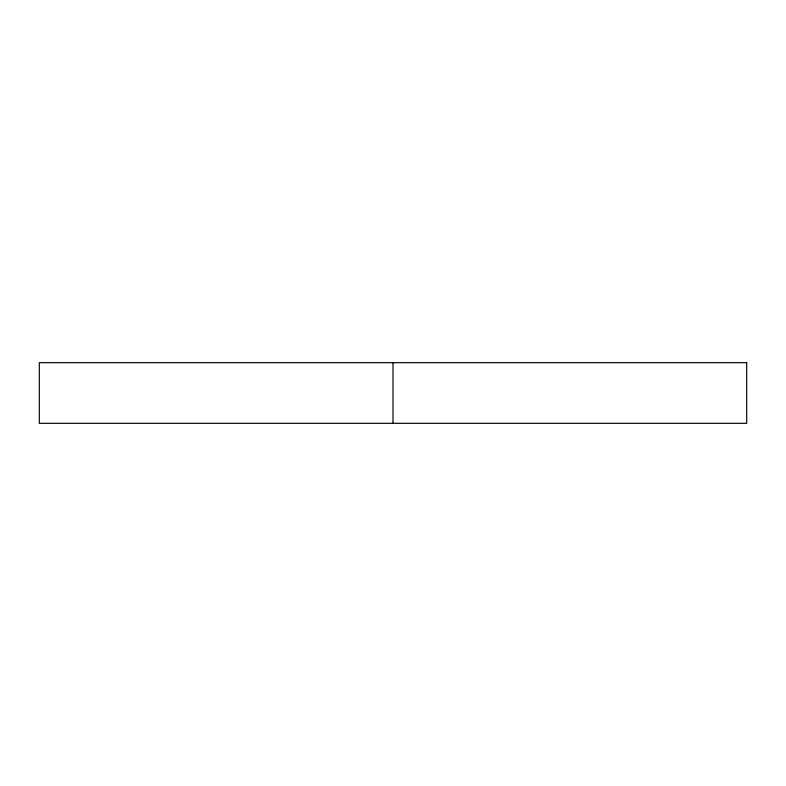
<?xml version="1.0" encoding="UTF-8"?>
<svg xmlns="http://www.w3.org/2000/svg" width="786" height="786" viewBox="0 0 786 786"><rect width="100%" height="100%" fill="white"/><g stroke="black" fill="none" stroke-linecap="round" stroke-linejoin="round"><path stroke-width="1.18" d="M393 362.68L393 423.32M746.7 362.68L39.3 362.68L39.3 423.32L746.7 423.32L746.7 362.68"/></g></svg>
